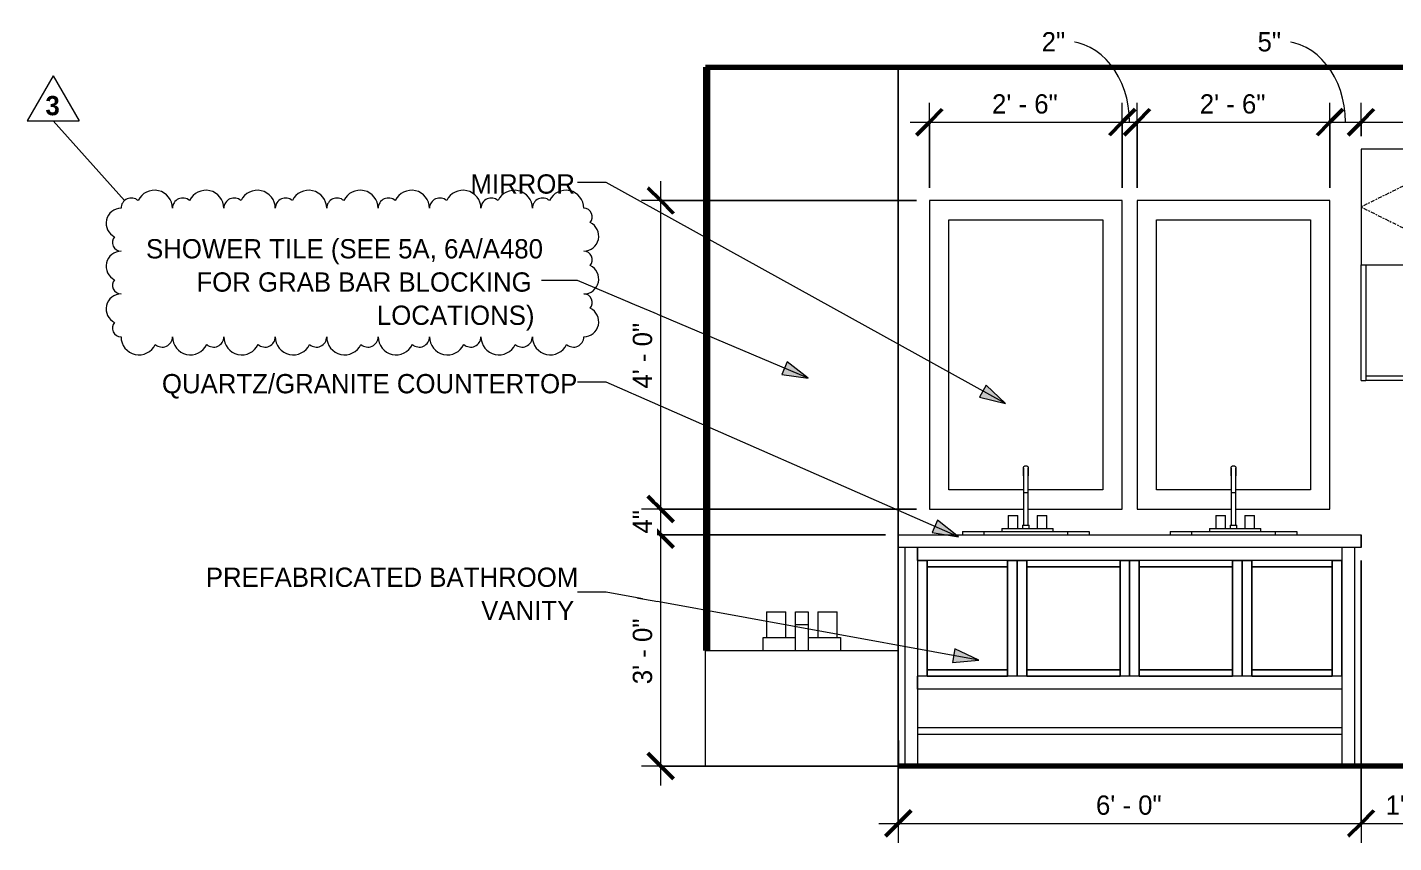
# Model space of a CAD drawing. Header units: inches. Extents: x -3862 to -1699, y -13 to 10420.
# Drawn here: x -2067 to -1854.4, y -11.9 to 115 of the extents above; entities that cross this region are included whole.
import ezdxf

# ---------------------------------------------------------------- set-up
doc = ezdxf.new("R2010")
doc.units = ezdxf.units.IN
doc.header["$MEASUREMENT"] = 0
doc.linetypes.add('Center', pattern=[1.25, 0.25, -0.1875, 0.625, -0.1875])
for name, color, linetype, lineweight in [('0-5', 130, 'Continuous', 5), ('A-ANNO-DIMS', 211, 'Continuous', 9), ('A-ANNO-DIMS-32', 211, 'Continuous', 9), ('A-FLOR-2', 7, 'Continuous', 70), ('A-WALL', 113, 'Continuous', 18), ('A-WALL-3', 113, 'Continuous', 70), ('A-WALL-4', 113, 'Continuous', 9), ('G-ANNO-REVC', 71, 'Continuous', 20), ('G-ANNO-REVC-IDEN', 71, 'Continuous', 20), ('G-ANNO-REVC-IDEN-1', 71, 'Continuous', 9), ('G-ANNO-TEXT', 231, 'Continuous', 9), ('P-SANR-FIXT', 6, 'Continuous', 9), ('Q-CASE', 31, 'Continuous', 9), ('Q-CASE-2', 31, 'Center', 9)]:
    doc.layers.add(name, color=color, linetype=linetype, lineweight=lineweight)
doc.styles.add('Century Gothic', font='ufonts.com_century-gothic.ttf', dxfattribs={"height": 3})
doc.styles.add('Century Gothic_B', font='GOTHICB.TTF', dxfattribs={"height": 3})
doc.dimstyles.new('OD_1__HACK_2', dxfattribs={"dimscale": 12, "dimtxt": 3.132505, "dimasz": 0.333333, "dimexe": 0.25, "dimexo": 0.166667, "dimgap": 0.041667, "dimtad": 1, "dimdec": 0, "dimzin": 3, "dimdsep": 46, "dimlunit": 4, "dimtxsty": 'Century Gothic', "dimblk1": 'OBLIQUE', "dimblk2": 'OBLIQUE', "dimsah": 1, "dimcen": 0.09, "dimdle": 0.25, "dimazin": 0, "dimtfac": 1, "dimtdec": 4, "dimtix": 1, "dimtmove": 0, "dimatfit": 3, "dimfxl": 1, "dimtvp": 1, "dimtfill": 1, "dimfrac": 2, "dimtolj": 1, "dimtzin": 0, "dimarcsym": 2})
doc.dimstyles.new('OD_1__HACK_2_1', dxfattribs={"dimscale": 12, "dimtxt": 3.132505, "dimasz": 0.333333, "dimexe": 0.25, "dimexo": 0.166667, "dimgap": 0.041667, "dimtad": 1, "dimdec": 0, "dimzin": 3, "dimdsep": 46, "dimlunit": 4, "dimtxsty": 'Century Gothic', "dimblk1": 'OBLIQUE', "dimblk2": 'OBLIQUE', "dimsah": 1, "dimcen": 0.09, "dimdle": 0.25, "dimazin": 0, "dimtfac": 1, "dimtdec": 4, "dimtix": 1, "dimtmove": 1, "dimatfit": 3, "dimfxl": 1, "dimtvp": 1, "dimtfill": 1, "dimfrac": 2, "dimtolj": 1, "dimtzin": 0, "dimarcsym": 2})

# ---------------------------------------------------------------- blocks, each defined once
blk = doc.blocks.new('CTR - 1st Phase - Shell_rvt-6-2BD - ADA TYPE B - OPTION A - BATH LAV WALL')
at = {"layer": 'A-FLOR-2'}
for p, q in [((11432.52, 108.75), (11580.3, 108.75)), ((11580.3, 0), (11462.52, 0))]:
    blk.add_line(p, q, dxfattribs=at)
blk = doc.blocks.new('Bath Vanity - Bath Vanity 72_-3150018-2BD - ADA TYPE B - OPTION A - BATH LAV WALL')
at = {"layer": 'Q-CASE'}
for p, q in [((11462.52, 36), (11534.52, 36)), ((11462.52, 36), (11462.52, 34)), ((11534.52, 36), (11534.52, 34)), ((11534.52, 34), (11462.52, 34)), ((11463.52, 34), (11463.52, 0)), ((11465.52, 32), (11465.52, 34)), ((11465.52, 34), (11465.52, 0)), ((11465.52, 32), (11467.02, 32)), ((11465.52, 32), (11465.52, 14)), ((11531.52, 32), (11465.52, 32)), ((11467.02, 32), (11467.02, 31)), ((11479.52, 32), (11467.02, 32)), ((11467.02, 14), (11467.02, 32)), ((11479.52, 31), (11479.52, 32)), ((11479.52, 32), (11481.02, 32)), ((11479.52, 32), (11479.52, 14)), ((11481.02, 14), (11481.02, 32)), ((11481.02, 32), (11482.52, 32)), ((11481.02, 32), (11481.02, 14)), ((11482.52, 32), (11482.52, 31)), ((11497.02, 32), (11482.52, 32)), ((11482.52, 14), (11482.52, 32)), ((11497.02, 31), (11497.02, 32)), ((11497.02, 32), (11498.52, 32)), ((11497.02, 32), (11497.02, 14)), ((11498.52, 14), (11498.52, 32)), ((11498.52, 32), (11500.02, 32)), ((11498.52, 32), (11498.52, 14)), ((11500.02, 32), (11500.02, 31)), ((11514.52, 32), (11500.02, 32)), ((11500.02, 14), (11500.02, 32)), ((11514.52, 31), (11514.52, 32)), ((11514.52, 32), (11516.02, 32)), ((11514.52, 32), (11514.52, 14)), ((11516.02, 14), (11516.02, 32)), ((11516.02, 32), (11517.52, 32)), ((11516.02, 32), (11516.02, 14)), ((11517.52, 32), (11517.52, 31)), ((11530.02, 32), (11517.52, 32)), ((11517.52, 14), (11517.52, 32)), ((11530.02, 31), (11530.02, 32)), ((11530.02, 32), (11531.52, 32)), ((11530.02, 32), (11530.02, 14)), ((11531.52, 34), (11531.52, 32)), ((11531.52, 34), (11531.52, 0)), ((11531.52, 14), (11531.52, 32)), ((11533.52, 34), (11533.52, 0)), ((11467.02, 31), (11479.52, 31)), ((11467.02, 31), (11467.02, 15)), ((11479.52, 31), (11467.02, 31)), ((11479.52, 15), (11479.52, 31)), ((11482.52, 31), (11497.02, 31)), ((11482.52, 31), (11482.52, 15)), ((11497.02, 31), (11482.52, 31)), ((11497.02, 15), (11497.02, 31)), ((11500.02, 31), (11514.52, 31)), ((11500.02, 31), (11500.02, 15)), ((11514.52, 31), (11500.02, 31)), ((11514.52, 15), (11514.52, 31)), ((11517.52, 31), (11517.52, 15)), ((11530.02, 31), (11517.52, 31)), ((11517.52, 31), (11530.02, 31)), ((11530.02, 15), (11530.02, 31)), ((11467.02, 15), (11467.02, 14)), ((11479.52, 15), (11467.02, 15)), ((11467.02, 15), (11479.52, 15)), ((11479.52, 14), (11479.52, 15)), ((11482.52, 15), (11482.52, 14)), ((11497.02, 15), (11482.52, 15)), ((11482.52, 15), (11497.02, 15)), ((11497.02, 14), (11497.02, 15)), ((11500.02, 15), (11500.02, 14)), ((11514.52, 15), (11500.02, 15)), ((11500.02, 15), (11514.52, 15)), ((11514.52, 14), (11514.52, 15)), ((11517.52, 15), (11530.02, 15)), ((11517.52, 15), (11517.52, 14)), ((11530.02, 15), (11517.52, 15)), ((11530.02, 14), (11530.02, 15)), ((11467.02, 14), (11465.52, 14)), ((11465.52, 12), (11465.52, 14)), ((11531.52, 14), (11465.52, 14)), ((11467.02, 14), (11479.52, 14)), ((11481.02, 14), (11479.52, 14)), ((11482.52, 14), (11481.02, 14)), ((11482.52, 14), (11497.02, 14)), ((11498.52, 14), (11497.02, 14)), ((11500.02, 14), (11498.52, 14)), ((11500.02, 14), (11514.52, 14)), ((11516.02, 14), (11514.52, 14)), ((11517.52, 14), (11516.02, 14)), ((11517.52, 14), (11530.02, 14)), ((11531.52, 14), (11530.02, 14)), ((11531.52, 14), (11531.52, 12)), ((11531.52, 12), (11465.52, 12)), ((11465.52, 6), (11531.52, 6)), ((11465.52, 5), (11531.52, 5))]:
    blk.add_line(p, q, dxfattribs=at)
blk = doc.blocks.new('M_Sink Vanity-Square - 500 x 440mm-1372835-2BD - ADA TYPE B - OPTION A - BATH LAV WALL')
at = {"layer": 'P-SANR-FIXT'}
for p, q in [((11514.3, 45.19), (11514.3, 37.5)), ((11515.05, 37.5), (11515.05, 45.19)), ((11514.3, 43.87), (11514.3, 42.5)), ((11515.05, 42.5), (11515.05, 43.87)), ((11514.68, 42.5), (11514.31, 42.5)), ((11515.04, 42.5), (11514.68, 42.5)), ((11511.93, 39), (11511.93, 36.99)), ((11511.93, 39), (11513.43, 39)), ((11513.43, 36.99), (11513.43, 39)), ((11516.43, 39), (11516.43, 36.99)), ((11516.43, 39), (11517.93, 39)), ((11517.93, 36.99), (11517.93, 39)), ((11504.8, 36.5), (11504.8, 36)), ((11504.84, 36.5), (11508.16, 36.5)), ((11504.84, 36.5), (11504.84, 36)), ((11508.16, 36.5), (11521.2, 36.5)), ((11508.16, 36.5), (11508.16, 36)), ((11510.93, 36.99), (11510.93, 36.5)), ((11510.95, 36.99), (11511.68, 36.99)), ((11511.68, 36.99), (11512.68, 36.99)), ((11512.68, 36.99), (11517.18, 36.99)), ((11514.18, 37.5), (11514.18, 36.99)), ((11514.18, 37.5), (11515.18, 37.5)), ((11515.18, 36.99), (11515.18, 37.5)), ((11517.18, 36.99), (11518.18, 36.99)), ((11518.18, 36.99), (11518.91, 36.99)), ((11518.93, 36.5), (11518.93, 36.99)), ((11521.2, 36.5), (11524.52, 36.5)), ((11521.2, 36), (11521.2, 36.5)), ((11524.52, 36.5), (11524.52, 36)), ((11524.56, 36), (11524.56, 36.5))]:
    blk.add_line(p, q, dxfattribs=at)
at = {"layer": 'P-SANR-FIXT', "flags": 128}
for points in [[(11514.3, 46.37), (11514.3, 46.39), (11514.31, 46.4), (11514.31, 46.42), (11514.31, 46.43), (11514.31, 46.45)], [(11514.3, 45.19), (11514.3, 45.23), (11514.3, 45.28), (11514.3, 45.33), (11514.3, 45.38), (11514.3, 45.42), (11514.3, 45.47), (11514.3, 45.52), (11514.3, 45.56), (11514.3, 45.61), (11514.3, 45.65), (11514.3, 45.69), (11514.3, 45.74), (11514.3, 45.78), (11514.3, 45.82), (11514.3, 45.86), (11514.3, 45.9), (11514.3, 45.93), (11514.3, 45.97), (11514.3, 46.01), (11514.3, 46.04), (11514.3, 46.07), (11514.3, 46.1), (11514.3, 46.13), (11514.3, 46.16), (11514.3, 46.19), (11514.3, 46.21), (11514.3, 46.23), (11514.3, 46.26), (11514.3, 46.28), (11514.3, 46.29), (11514.3, 46.31), (11514.3, 46.33), (11514.3, 46.34), (11514.3, 46.35), (11514.3, 46.36), (11514.3, 46.36), (11514.3, 46.37), (11514.3, 46.37), (11514.3, 46.37), (11514.3, 46.37)], [(11514.3, 46.37), (11514.3, 46.37), (11514.3, 46.37), (11514.3, 46.36), (11514.3, 46.34), (11514.3, 46.33), (11514.3, 46.3), (11514.3, 46.28), (11514.3, 46.25), (11514.3, 46.21), (11514.3, 46.18), (11514.3, 46.14), (11514.3, 46.09), (11514.3, 46.04), (11514.3, 45.99), (11514.3, 45.94), (11514.3, 45.88), (11514.3, 45.82), (11514.3, 45.75), (11514.3, 45.69), (11514.3, 45.62), (11514.3, 45.54), (11514.3, 45.47), (11514.3, 45.39), (11514.3, 45.31), (11514.3, 45.23), (11514.3, 45.14), (11514.3, 45.05), (11514.3, 44.96), (11514.3, 44.87), (11514.3, 44.78), (11514.3, 44.69), (11514.3, 44.59), (11514.3, 44.5), (11514.3, 44.4), (11514.3, 44.3), (11514.3, 44.2), (11514.3, 44.1), (11514.3, 44), (11514.3, 43.9), (11514.3, 43.87)], [(11514.31, 46.46), (11514.32, 46.48), (11514.32, 46.49), (11514.33, 46.51), (11514.33, 46.52), (11514.34, 46.53), (11514.35, 46.55), (11514.35, 46.56), (11514.36, 46.57), (11514.37, 46.59), (11514.38, 46.6)], [(11514.39, 46.61), (11514.4, 46.62), (11514.41, 46.63), (11514.42, 46.64), (11514.43, 46.65), (11514.44, 46.66), (11514.45, 46.67), (11514.46, 46.68), (11514.48, 46.69), (11514.49, 46.7), (11514.5, 46.71), (11514.52, 46.71), (11514.53, 46.72), (11514.54, 46.72), (11514.56, 46.73), (11514.57, 46.73), (11514.59, 46.74), (11514.6, 46.74), (11514.62, 46.74), (11514.63, 46.75), (11514.65, 46.75), (11514.66, 46.75), (11514.68, 46.75)], [(11514.68, 46.75), (11514.69, 46.75), (11514.71, 46.75), (11514.72, 46.75), (11514.74, 46.75), (11514.75, 46.74), (11514.77, 46.74), (11514.78, 46.74), (11514.8, 46.73), (11514.81, 46.73), (11514.83, 46.72), (11514.84, 46.71)], [(11514.85, 46.71), (11514.87, 46.7), (11514.88, 46.69), (11514.89, 46.68), (11514.9, 46.68), (11514.91, 46.67), (11514.93, 46.66), (11514.94, 46.65), (11514.95, 46.64), (11514.96, 46.63), (11514.97, 46.61)], [(11514.98, 46.6), (11514.99, 46.59), (11514.99, 46.58), (11515, 46.56), (11515.01, 46.55), (11515.02, 46.54), (11515.02, 46.52), (11515.03, 46.51), (11515.03, 46.5), (11515.04, 46.48), (11515.04, 46.47)], [(11515.05, 46.45), (11515.05, 46.44), (11515.05, 46.42), (11515.05, 46.41), (11515.05, 46.39), (11515.05, 46.38), (11515.05, 46.37)], [(11515.05, 46.37), (11515.05, 46.37), (11515.05, 46.37), (11515.05, 46.37), (11515.05, 46.36), (11515.05, 46.35), (11515.05, 46.34), (11515.05, 46.33), (11515.05, 46.31), (11515.05, 46.3), (11515.05, 46.28), (11515.05, 46.26), (11515.05, 46.24), (11515.05, 46.22), (11515.05, 46.19), (11515.05, 46.17), (11515.05, 46.14), (11515.05, 46.11), (11515.05, 46.08), (11515.05, 46.05), (11515.05, 46.01), (11515.05, 45.98), (11515.05, 45.94), (11515.05, 45.91), (11515.05, 45.87), (11515.05, 45.83), (11515.05, 45.79), (11515.05, 45.75), (11515.05, 45.7), (11515.05, 45.66), (11515.05, 45.62), (11515.05, 45.57), (11515.05, 45.53), (11515.05, 45.48), (11515.05, 45.44), (11515.05, 45.39), (11515.05, 45.34), (11515.05, 45.3), (11515.05, 45.25), (11515.05, 45.2), (11515.05, 45.19)], [(11515.05, 43.87), (11515.05, 43.97), (11515.05, 44.07), (11515.05, 44.17), (11515.05, 44.27), (11515.05, 44.37), (11515.05, 44.47), (11515.05, 44.57), (11515.05, 44.66), (11515.05, 44.76), (11515.05, 44.85), (11515.05, 44.94), (11515.05, 45.03), (11515.05, 45.12), (11515.05, 45.2), (11515.05, 45.29), (11515.05, 45.37), (11515.05, 45.45), (11515.05, 45.52), (11515.05, 45.6), (11515.05, 45.67), (11515.05, 45.74), (11515.05, 45.8), (11515.05, 45.86), (11515.05, 45.92), (11515.05, 45.98), (11515.05, 46.03), (11515.05, 46.08), (11515.05, 46.13), (11515.05, 46.17), (11515.05, 46.21), (11515.05, 46.24), (11515.05, 46.27), (11515.05, 46.3), (11515.05, 46.32), (11515.05, 46.34), (11515.05, 46.35), (11515.05, 46.36), (11515.05, 46.37), (11515.05, 46.37), (11515.05, 46.37)]]:
    blk.add_lwpolyline(points, dxfattribs=at)
blk = doc.blocks.new('300 Series Wall Hung Cabinet_326 - 36_-2909953-2BD - ADA TYPE B - OPTION A - BATH LAV WALL')
at = {"layer": 'Q-CASE'}
for p, q in [((11552.4, 96), (11534.52, 96)), ((11534.52, 96), (11534.52, 78)), ((11552.4, 78), (11552.4, 96)), ((11552.4, 96), (11552.65, 96)), ((11570.52, 96), (11552.65, 96)), ((11552.65, 96), (11552.65, 78)), ((11570.52, 78), (11570.52, 96)), ((11552.65, 95.25), (11552.4, 95.25)), ((11550.03, 83.75), (11550.52, 83.75)), ((11550.03, 80), (11550.03, 83.75)), ((11550.52, 83.75), (11550.52, 80)), ((11554.53, 83.75), (11555.02, 83.75)), ((11554.53, 80), (11554.53, 83.75)), ((11555.02, 83.75), (11555.02, 80)), ((11550.03, 80), (11550.52, 80)), ((11552.4, 78.75), (11552.65, 78.75)), ((11554.53, 80), (11555.02, 80)), ((11534.52, 78), (11552.4, 78)), ((11534.52, 60), (11534.52, 78)), ((11535.27, 78), (11535.27, 60)), ((11552.65, 78), (11552.4, 78)), ((11552.65, 78), (11570.52, 78)), ((11569.77, 60), (11569.77, 78)), ((11570.52, 78), (11570.52, 60)), ((11534.52, 60), (11535.27, 60)), ((11535.27, 60.75), (11569.77, 60.75)), ((11535.27, 60.75), (11535.27, 60)), ((11569.77, 60), (11535.27, 60)), ((11569.77, 60), (11569.77, 60.75)), ((11569.77, 60), (11570.52, 60))]:
    blk.add_line(p, q, dxfattribs=at)
at = {"layer": 'Q-CASE-2'}
for p, q in [((11552.65, 96), (11534.52, 87)), ((11552.65, 96), (11570.52, 87.08)), ((11534.52, 87), (11552.65, 78)), ((11570.52, 87.08), (11552.65, 78))]:
    blk.add_line(p, q, dxfattribs=at)
blk = doc.blocks.new('BATHROOM MIRROR - BATHROOM MIRROR 30_-2860221-2BD - ADA TYPE B - OPTION A - BATH LAV WALL')
at = {"layer": 'Q-CASE'}
for p, q in [((11529.68, 88), (11499.68, 88)), ((11499.68, 88), (11499.68, 40)), ((11529.68, 40), (11529.68, 88)), ((11502.68, 43), (11502.68, 85)), ((11502.68, 85), (11526.68, 85)), ((11526.68, 85), (11526.68, 43)), ((11514.31, 43), (11502.68, 43)), ((11526.68, 43), (11515.05, 43)), ((11499.68, 40), (11514.31, 40)), ((11515.05, 40), (11529.68, 40))]:
    blk.add_line(p, q, dxfattribs=at)
blk = doc.blocks.new('BATHROOM MIRROR - BATHROOM MIRROR 30_-V7-2BD - ADA TYPE B - OPTION A - BATH LAV WALL')
at = {"layer": 'Q-CASE'}
for p, q in [((11497.36, 88), (11467.36, 88)), ((11467.36, 88), (11467.36, 40)), ((11497.36, 40), (11497.36, 88)), ((11470.36, 43), (11470.36, 85)), ((11470.36, 85), (11494.36, 85)), ((11494.36, 85), (11494.36, 43)), ((11482, 43), (11470.36, 43)), ((11494.36, 43), (11482.73, 43)), ((11467.36, 40), (11481.99, 40)), ((11482.74, 40), (11497.36, 40))]:
    blk.add_line(p, q, dxfattribs=at)
blk = doc.blocks.new('Bath Tub - Maestro - 60_x30_-1372872-2BD - ADA TYPE B - OPTION A - BATH LAV WALL')
at = {"layer": 'P-SANR-FIXT'}
for p, q in [((11442.02, 24), (11442.02, 20)), ((11442.02, 24), (11443.52, 24)), ((11443.52, 24), (11445.02, 24)), ((11445.02, 20), (11445.02, 24)), ((11446.52, 22), (11446.52, 24)), ((11446.52, 24), (11448.52, 24)), ((11448.52, 24), (11448.52, 22)), ((11450.02, 24), (11450.02, 20)), ((11450.02, 24), (11451.52, 24)), ((11451.52, 24), (11453.02, 24)), ((11453.02, 20), (11453.02, 24)), ((11446.52, 18), (11446.52, 22)), ((11448.52, 22), (11446.52, 22)), ((11448.52, 22), (11448.52, 18)), ((11441.52, 20), (11446.52, 20)), ((11441.52, 18), (11441.52, 20)), ((11448.52, 20), (11453.52, 20)), ((11453.52, 20), (11453.52, 18)), ((11432.52, 18), (11462.52, 18)), ((11432.52, 0), (11432.52, 18)), ((11462.52, 18), (11462.52, 0)), ((11462.52, 0), (11432.52, 0))]:
    blk.add_line(p, q, dxfattribs=at)
blk = doc.blocks.new('Basic Wall _ INT - W4FØF - INT - _5_8 GYP - 2X4 WOOD_BATT__ - ___-3235664-2BD - ADA TYPE B - OPTION A - BATH LAV WALL')
at = {"layer": 'A-WALL'}
for p, q in [((11462.56, 4), (11462.52, 4)), ((11462.56, 4), (11462.56, 3.92)), ((11462.56, 3.92), (11462.56, 0.61)), ((11462.52, 0.11), (11462.56, 0.11)), ((11462.56, 0.61), (11462.56, 0.11)), ((11462.56, 0.11), (11462.56, 0))]:
    blk.add_line(p, q, dxfattribs=at)
blk = doc.blocks.new('DIMBLOCK109-2BD - ADA TYPE B - OPTION A - BATH LAV WALL')
at = {"layer": 'A-ANNO-DIMS-32'}
for p, q in [((-1931.49, 32), (-1931.49, -11.91)), ((-1931.49, -8.91), (-1931.49, 32)), ((-1859.49, 32), (-1859.49, -11.91)), ((-1859.49, -8.91), (-1859.49, 32)), ((-1934.49, -8.91), (-1859.49, -8.91))]:
    blk.add_line(p, q, dxfattribs=at)
at = {"layer": 'A-ANNO-DIMS-32', "lineweight": 50}
for p, q in [((-1931.49, -8.91), (-1929.49, -6.91)), ((-1859.49, -8.91), (-1857.49, -6.91)), ((-1931.49, -8.91), (-1933.49, -10.91)), ((-1859.49, -8.91), (-1861.49, -10.91))]:
    blk.add_line(p, q, dxfattribs=at)
at = {"layer": 'A-ANNO-DIMS-32', "color": 0, "insert": (-1900.73, -4.56), "char_height": 3, "width": 12.5897, "attachment_point": 1, "line_spacing_factor": 0.984502, "style": 'Century Gothic', "bg_fill": 3, "box_fill_scale": 1.25, "bg_fill_color": 256, "bg_fill_true_color": 13158600, "bg_fill_transparency": 0}
blk.add_mtext('6\' - 0"', dxfattribs=at)
blk = doc.blocks.new('_Oblique')
at = {"color": 0, "linetype": 'ByBlock', "lineweight": -2}
blk.add_line((-0.5, -0.5), (0.5, 0.5), dxfattribs=at)
blk = doc.blocks.new('DIMBLOCK110-2BD - ADA TYPE B - OPTION A - BATH LAV WALL')
at = {"layer": 'A-ANNO-DIMS-32'}
for p, q in [((-1859.49, 32), (-1859.49, -11.91)), ((-1859.49, -8.91), (-1859.49, 32)), ((-1841.36, -2), (-1841.36, -11.91)), ((-1841.36, -8.91), (-1841.36, -2)), ((-1859.49, -8.91), (-1841.36, -8.91))]:
    blk.add_line(p, q, dxfattribs=at)
at = {"layer": 'A-ANNO-DIMS-32', "lineweight": 50}
for p, q in [((-1859.49, -8.91), (-1857.49, -6.91)), ((-1841.36, -8.91), (-1839.36, -6.91)), ((-1859.49, -8.91), (-1861.49, -10.91)), ((-1841.36, -8.91), (-1843.36, -10.91))]:
    blk.add_line(p, q, dxfattribs=at)
at = {"layer": 'A-ANNO-DIMS-32', "color": 0, "insert": (-1855.67, -4.56), "char_height": 3, "width": 12.5897, "attachment_point": 1, "line_spacing_factor": 0.984502, "style": 'Century Gothic', "bg_fill": 3, "box_fill_scale": 1.25, "bg_fill_color": 256, "bg_fill_true_color": 13158600, "bg_fill_transparency": 0}
blk.add_mtext('1\' - 6"', dxfattribs=at)
blk = doc.blocks.new('DIMBLOCK114-2BD - ADA TYPE B - OPTION A - BATH LAV WALL')
at = {"layer": 'A-ANNO-DIMS-32', "lineweight": 50}
for p, q in [((-1968.45, 36), (-1970.45, 38)), ((-1968.45, 36), (-1966.45, 34)), ((-1968.45, 0), (-1970.45, 2)), ((-1968.45, 0), (-1966.45, -2))]:
    blk.add_line(p, q, dxfattribs=at)
at = {"layer": 'A-ANNO-DIMS-32'}
for p, q in [((-1933.49, 36), (-1971.45, 36)), ((-1968.45, -3), (-1968.45, 36)), ((-1968.45, 36), (-1933.49, 36)), ((-1916.89, 0), (-1971.45, 0)), ((-1968.45, 0), (-1916.89, 0))]:
    blk.add_line(p, q, dxfattribs=at)
at = {"layer": 'A-ANNO-DIMS-32', "color": 0, "insert": (-1972.8, 12.75), "char_height": 3, "width": 12.5897, "attachment_point": 1, "rotation": 90, "line_spacing_factor": 0.984502, "style": 'Century Gothic', "bg_fill": 3, "box_fill_scale": 1.25, "bg_fill_color": 256, "bg_fill_true_color": 13158600, "bg_fill_transparency": 0}
blk.add_mtext('3\' - 0"', dxfattribs=at)
blk = doc.blocks.new('DIMBLOCK115-2BD - ADA TYPE B - OPTION A - BATH LAV WALL')
at = {"layer": 'A-ANNO-DIMS-32', "lineweight": 50}
for p, q in [((-1968.45, 40), (-1970.45, 42)), ((-1968.45, 40), (-1966.45, 38)), ((-1968.45, 36), (-1970.45, 38)), ((-1968.45, 36), (-1966.45, 34))]:
    blk.add_line(p, q, dxfattribs=at)
at = {"layer": 'A-ANNO-DIMS-32'}
for p, q in [((-1928.65, 40), (-1971.45, 40)), ((-1968.45, 36), (-1968.45, 40)), ((-1968.45, 40), (-1928.65, 40)), ((-1933.49, 36), (-1971.45, 36)), ((-1968.45, 36), (-1933.49, 36))]:
    blk.add_line(p, q, dxfattribs=at)
at = {"layer": 'A-ANNO-DIMS-32', "color": 0, "insert": (-1972.8, 36.19), "char_height": 3, "width": 4.3557, "attachment_point": 1, "rotation": 90, "line_spacing_factor": 0.984502, "style": 'Century Gothic', "bg_fill": 3, "box_fill_scale": 1.25, "bg_fill_color": 256, "bg_fill_true_color": 13158600, "bg_fill_transparency": 0}
blk.add_mtext('4"', dxfattribs=at)
blk = doc.blocks.new('DIMBLOCK116-2BD - ADA TYPE B - OPTION A - BATH LAV WALL')
at = {"layer": 'A-ANNO-DIMS-32', "lineweight": 50}
for p, q in [((-1968.45, 88), (-1970.45, 90)), ((-1968.45, 88), (-1966.45, 86)), ((-1968.45, 40), (-1970.45, 42)), ((-1968.45, 40), (-1966.45, 38))]:
    blk.add_line(p, q, dxfattribs=at)
at = {"layer": 'A-ANNO-DIMS-32'}
for p, q in [((-1968.45, 40), (-1968.45, 91)), ((-1928.65, 88), (-1971.45, 88)), ((-1968.45, 88), (-1928.65, 88)), ((-1928.65, 40), (-1971.45, 40)), ((-1968.45, 40), (-1928.65, 40))]:
    blk.add_line(p, q, dxfattribs=at)
at = {"layer": 'A-ANNO-DIMS-32', "color": 0, "insert": (-1972.8, 58.75), "char_height": 3, "width": 12.5897, "attachment_point": 1, "rotation": 90, "line_spacing_factor": 0.984502, "style": 'Century Gothic', "bg_fill": 3, "box_fill_scale": 1.25, "bg_fill_color": 256, "bg_fill_true_color": 13158600, "bg_fill_transparency": 0}
blk.add_mtext('4\' - 0"', dxfattribs=at)
blk = doc.blocks.new('DIMBLOCK117-2BD - ADA TYPE B - OPTION A - BATH LAV WALL')
at = {"layer": 'A-ANNO-DIMS-32'}
for p, q in [((-1926.65, 90), (-1926.65, 103.2)), ((-1896.65, 90), (-1896.65, 103.2)), ((-1929.65, 100.2), (-1896.65, 100.2)), ((-1926.65, 100.2), (-1926.65, 90)), ((-1896.65, 100.2), (-1896.65, 90))]:
    blk.add_line(p, q, dxfattribs=at)
at = {"layer": 'A-ANNO-DIMS-32', "lineweight": 50}
for p, q in [((-1926.65, 100.2), (-1924.65, 102.2)), ((-1896.65, 100.2), (-1894.65, 102.2)), ((-1926.65, 100.2), (-1928.65, 98.2)), ((-1896.65, 100.2), (-1898.65, 98.2))]:
    blk.add_line(p, q, dxfattribs=at)
at = {"layer": 'A-ANNO-DIMS-32', "color": 0, "insert": (-1916.9, 104.54), "char_height": 3, "width": 12.5897, "attachment_point": 1, "line_spacing_factor": 0.984502, "style": 'Century Gothic', "bg_fill": 3, "box_fill_scale": 1.25, "bg_fill_color": 256, "bg_fill_true_color": 13158600, "bg_fill_transparency": 0}
blk.add_mtext('2\' - 6"', dxfattribs=at)
blk = doc.blocks.new('DIMBLOCK118-2BD - ADA TYPE B - OPTION A - BATH LAV WALL')
at = {"layer": 'A-ANNO-DIMS-32'}
for p, q in [((-1896.65, 90), (-1896.65, 103.2)), ((-1894.33, 90), (-1894.33, 103.2)), ((-1896.65, 100.2), (-1894.33, 100.2)), ((-1896.65, 100.2), (-1896.65, 90)), ((-1894.33, 100.2), (-1894.33, 90))]:
    blk.add_line(p, q, dxfattribs=at)
at = {"layer": 'A-ANNO-DIMS-32', "lineweight": 50}
for p, q in [((-1896.65, 100.2), (-1894.65, 102.2)), ((-1894.33, 100.2), (-1892.33, 102.2)), ((-1896.65, 100.2), (-1898.65, 98.2)), ((-1894.33, 100.2), (-1896.33, 98.2))]:
    blk.add_line(p, q, dxfattribs=at)
at = {"layer": 'A-ANNO-DIMS-32'}
blk.add_ellipse((-1905.55, 100.2), major_axis=(0, 12.62), ratio=0.796873, start_param=4.712389, end_param=6.283185, dxfattribs=at)
at = {"layer": 'A-ANNO-DIMS-32', "color": 0, "insert": (-1909.18, 114.21), "char_height": 3, "width": 4.3557, "attachment_point": 1, "line_spacing_factor": 0.984502, "style": 'Century Gothic', "bg_fill": 3, "box_fill_scale": 1.25, "bg_fill_color": 256, "bg_fill_true_color": 13158600, "bg_fill_transparency": 0}
blk.add_mtext('2"', dxfattribs=at)
blk = doc.blocks.new('DIMBLOCK119-2BD - ADA TYPE B - OPTION A - BATH LAV WALL')
at = {"layer": 'A-ANNO-DIMS-32'}
for p, q in [((-1894.33, 90), (-1894.33, 103.2)), ((-1864.33, 90), (-1864.33, 103.2)), ((-1894.33, 100.2), (-1864.33, 100.2)), ((-1894.33, 100.2), (-1894.33, 90)), ((-1864.33, 100.2), (-1864.33, 90))]:
    blk.add_line(p, q, dxfattribs=at)
at = {"layer": 'A-ANNO-DIMS-32', "lineweight": 50}
for p, q in [((-1894.33, 100.2), (-1892.33, 102.2)), ((-1864.33, 100.2), (-1862.33, 102.2)), ((-1894.33, 100.2), (-1896.33, 98.2)), ((-1864.33, 100.2), (-1866.33, 98.2))]:
    blk.add_line(p, q, dxfattribs=at)
at = {"layer": 'A-ANNO-DIMS-32', "color": 0, "insert": (-1884.58, 104.54), "char_height": 3, "width": 12.5897, "attachment_point": 1, "line_spacing_factor": 0.984502, "style": 'Century Gothic', "bg_fill": 3, "box_fill_scale": 1.25, "bg_fill_color": 256, "bg_fill_true_color": 13158600, "bg_fill_transparency": 0}
blk.add_mtext('2\' - 6"', dxfattribs=at)
blk = doc.blocks.new('DIMBLOCK120-2BD - ADA TYPE B - OPTION A - BATH LAV WALL')
at = {"layer": 'A-ANNO-DIMS-32'}
for p, q in [((-1864.33, 90), (-1864.33, 103.2)), ((-1859.49, 98), (-1859.49, 103.2)), ((-1864.33, 100.2), (-1859.49, 100.2)), ((-1864.33, 100.2), (-1864.33, 90)), ((-1859.49, 100.2), (-1859.49, 98))]:
    blk.add_line(p, q, dxfattribs=at)
at = {"layer": 'A-ANNO-DIMS-32', "lineweight": 50}
for p, q in [((-1864.33, 100.2), (-1862.33, 102.2)), ((-1859.49, 100.2), (-1857.49, 102.2)), ((-1864.33, 100.2), (-1866.33, 98.2)), ((-1859.49, 100.2), (-1861.49, 98.2))]:
    blk.add_line(p, q, dxfattribs=at)
at = {"layer": 'A-ANNO-DIMS-32'}
blk.add_ellipse((-1871.96, 100.2), major_axis=(0, 12.62), ratio=0.796528, start_param=4.712389, end_param=6.283185, dxfattribs=at)
at = {"layer": 'A-ANNO-DIMS-32', "color": 0, "insert": (-1875.59, 114.21), "char_height": 3, "width": 4.3557, "attachment_point": 1, "line_spacing_factor": 0.984502, "style": 'Century Gothic', "bg_fill": 3, "box_fill_scale": 1.25, "bg_fill_color": 256, "bg_fill_true_color": 13158600, "bg_fill_transparency": 0}
blk.add_mtext('5"', dxfattribs=at)
blk = doc.blocks.new('DIMBLOCK121-2BD - ADA TYPE B - OPTION A - BATH LAV WALL')
at = {"layer": 'A-ANNO-DIMS-32'}
for p, q in [((-1859.49, 98), (-1859.49, 103.2)), ((-1823.49, 98), (-1823.49, 103.2)), ((-1859.49, 100.2), (-1820.49, 100.2)), ((-1859.49, 100.2), (-1859.49, 98)), ((-1823.49, 100.2), (-1823.49, 98))]:
    blk.add_line(p, q, dxfattribs=at)
at = {"layer": 'A-ANNO-DIMS-32', "lineweight": 50}
for p, q in [((-1859.49, 100.2), (-1857.49, 102.2)), ((-1823.49, 100.2), (-1821.49, 102.2)), ((-1859.49, 100.2), (-1861.49, 98.2)), ((-1823.49, 100.2), (-1825.49, 98.2))]:
    blk.add_line(p, q, dxfattribs=at)
at = {"layer": 'A-ANNO-DIMS-32', "color": 0, "insert": (-1846.73, 104.54), "char_height": 3, "width": 12.5897, "attachment_point": 1, "line_spacing_factor": 0.984502, "style": 'Century Gothic', "bg_fill": 3, "box_fill_scale": 1.25, "bg_fill_color": 256, "bg_fill_true_color": 13158600, "bg_fill_transparency": 0}
blk.add_mtext('3\' - 0"', dxfattribs=at)
blk = doc.blocks.new('Family - ___-3236466-2BD - ADA TYPE B - OPTION A - BATH LAV WALL')
at = {"layer": 'G-ANNO-REVC'}
for centre, radius, start, end in [((11346.79, 86.8), 2.8, 0, 154.7912), ((11354.79, 86.8), 2.8, 0, 154.7912), ((11362.79, 86.8), 2.8, 0, 154.7912), ((11370.79, 86.8), 2.8, 0, 154.7912), ((11378.79, 86.8), 2.8, 0, 154.7912), ((11386.79, 86.8), 2.8, 0, 154.7912), ((11394.79, 86.8), 2.8, 0, 154.7912), ((11402.79, 86.8), 2.8, 0, 154.7912), ((11410.79, 86.8), 2.8, 0, 154.7912), ((11343.19, 86.8), 1.6, 48.1897, 180), ((11351.19, 86.8), 1.6, 48.1897, 180), ((11359.19, 86.8), 1.6, 48.1897, 180), ((11367.19, 86.8), 1.6, 48.1897, 180), ((11375.19, 86.8), 1.6, 48.1897, 180), ((11383.19, 86.8), 1.6, 48.1897, 180), ((11391.19, 86.8), 1.6, 48.1897, 180), ((11399.19, 86.8), 1.6, 48.1897, 180), ((11407.19, 86.8), 1.6, 48.1897, 180), ((11341.59, 84.47), 2.33, 90, 244.7912), ((11413.59, 85.47), 1.33, 318.1897, 90), ((11413.59, 82.47), 2.33, 270, 64.7912), ((11341.59, 81.47), 1.33, 138.1897, 270), ((11341.59, 77.8), 2.33, 90, 244.7912), ((11413.59, 78.8), 1.33, 318.1897, 90), ((11413.59, 75.8), 2.33, 270, 64.7912), ((11341.59, 74.8), 1.33, 138.1897, 270), ((11341.59, 71.14), 2.33, 90, 244.7912), ((11413.59, 72.14), 1.33, 318.1897, 90), ((11413.59, 69.14), 2.33, 270, 64.7912), ((11341.59, 68.14), 1.33, 138.1897, 270), ((11344.39, 66.8), 2.8, 180, 334.7912), ((11347.99, 66.8), 1.6, 228.1897, 0), ((11352.39, 66.8), 2.8, 180, 334.7912), ((11355.99, 66.8), 1.6, 228.1897, 0), ((11360.39, 66.8), 2.8, 180, 334.7912), ((11363.99, 66.8), 1.6, 228.1897, 0), ((11368.39, 66.8), 2.8, 180, 334.7912), ((11371.99, 66.8), 1.6, 228.1897, 0), ((11376.39, 66.8), 2.8, 180, 334.7912), ((11379.99, 66.8), 1.6, 228.1897, 0), ((11384.39, 66.8), 2.8, 180, 334.7912), ((11387.99, 66.8), 1.6, 228.1897, 0), ((11392.39, 66.8), 2.8, 180, 334.7912), ((11395.99, 66.8), 1.6, 228.1897, 0), ((11400.39, 66.8), 2.8, 180, 334.7912), ((11403.99, 66.8), 1.6, 228.1897, 0), ((11408.39, 66.8), 2.8, 180, 334.7912), ((11411.99, 66.8), 1.6, 228.1897, 0)]:
    blk.add_arc(centre, radius, start, end, dxfattribs=at)
blk = doc.blocks.new('Revision Tag - Revision Tag-3214722-2BD - ADA TYPE B - OPTION A - BATH LAV WALL')
at = {"layer": 'G-ANNO-REVC-IDEN'}
for p, q in [((11691.45, 63.56), (11687.41, 56.56)), ((11691.45, 63.56), (11695.49, 56.56)), ((11687.41, 56.56), (11695.49, 56.56))]:
    blk.add_line(p, q, dxfattribs=at)

msp = doc.modelspace()

# ---------------------------------------------------------------- hatches: boundary and pattern name
at = {"layer": 'G-ANNO-TEXT'}
msp.add_hatch(color=256, dxfattribs=at).paths.add_polyline_path([(-1914.82, 56.41), (-1917.8, 59.29), (-1918.84, 57.41)], flags=0)

# ---------------------------------------------------------------- linework, layer by layer
at = {"layer": 'A-WALL'}
for p, q in [((-1961.49, 18), (-1961.49, 108.76)), ((-1931.49, 36), (-1931.49, 108.75)), ((-1931.45, 36), (-1931.45, 108.75)), ((-1931.49, 18), (-1931.49, 34)), ((-1931.45, 4), (-1931.45, 34)), ((-1961.49, 0), (-1961.49, 0))]:
    msp.add_line(p, q, dxfattribs=at)
at = {"layer": 'A-WALL-3'}
for p, q in [((-1961.49, 108.76), (-1961.49, 18)), ((-1961.11, 18), (-1961.11, 108.76))]:
    msp.add_line(p, q, dxfattribs=at)
at = {"layer": 'A-WALL-4'}
for p, q in [((-1931.49, 36), (-1859.49, 36)), ((-1931.49, 34), (-1931.49, 36)), ((-1859.49, 34), (-1859.49, 36)), ((-1859.49, 34), (-1931.49, 34))]:
    msp.add_line(p, q, dxfattribs=at)
at = {"layer": 'G-ANNO-REVC-IDEN'}
msp.add_line((-2051.88, 88), (-2062.96, 100.41), dxfattribs=at)
at = {"layer": 'G-ANNO-TEXT'}
for p, q in [((-1976.96, 90.83), (-1981.39, 90.83)), ((-1981.39, 75.58), (-1987.02, 75.58)), ((-1976.96, 59.76), (-1981.39, 59.76)), ((-1917.8, 59.29), (-1918.84, 57.41)), ((-1918.84, 57.41), (-1914.82, 56.41)), ((-1914.82, 56.41), (-1917.8, 59.29)), ((-1976.96, 27.06), (-1981.39, 27.06))]:
    msp.add_line(p, q, dxfattribs=at)

# ---------------------------------------------------------------- block references
at = {"layer": '0-5'}
msp.add_blockref('CTR - 1st Phase - Shell_rvt-6-2BD - ADA TYPE B - OPTION A - BATH LAV WALL', (-13394.01, 0), dxfattribs=at)
at = {"layer": 'A-WALL'}
msp.add_blockref('Basic Wall _ INT - W4FØF - INT - _5_8 GYP - 2X4 WOOD_BATT__ - ___-3235664-2BD - ADA TYPE B - OPTION A - BATH LAV WALL', (-13394.01, 0), dxfattribs=at)
at = {"layer": 'G-ANNO-REVC'}
msp.add_blockref('Family - ___-3236466-2BD - ADA TYPE B - OPTION A - BATH LAV WALL', (-13394.01, 0), dxfattribs=at)
at = {"layer": 'G-ANNO-REVC-IDEN'}
msp.add_blockref('Revision Tag - Revision Tag-3214722-2BD - ADA TYPE B - OPTION A - BATH LAV WALL', (-13754.41, 43.86), dxfattribs=at)
at = {"layer": 'P-SANR-FIXT'}
for name, p in [('M_Sink Vanity-Square - 500 x 440mm-1372835-2BD - ADA TYPE B - OPTION A - BATH LAV WALL', (-13426.32, 0)), ('M_Sink Vanity-Square - 500 x 440mm-1372835-2BD - ADA TYPE B - OPTION A - BATH LAV WALL', (-13394.01, 0)), ('Bath Tub - Maestro - 60_x30_-1372872-2BD - ADA TYPE B - OPTION A - BATH LAV WALL', (-13394.01, 0))]:
    msp.add_blockref(name, p, dxfattribs=at)
at = {"layer": 'Q-CASE'}
for name in ['300 Series Wall Hung Cabinet_326 - 36_-2909953-2BD - ADA TYPE B - OPTION A - BATH LAV WALL', 'BATHROOM MIRROR - BATHROOM MIRROR 30_-V7-2BD - ADA TYPE B - OPTION A - BATH LAV WALL', 'BATHROOM MIRROR - BATHROOM MIRROR 30_-2860221-2BD - ADA TYPE B - OPTION A - BATH LAV WALL', 'Bath Vanity - Bath Vanity 72_-3150018-2BD - ADA TYPE B - OPTION A - BATH LAV WALL']:
    msp.add_blockref(name, (-13394.01, 0), dxfattribs=at)

# ---------------------------------------------------------------- texts
at = {"layer": 'G-ANNO-REVC-IDEN-1', "insert": (-2064.18, 104.28), "char_height": 3, "width": 2.929, "attachment_point": 1, "style": 'Century Gothic_B'}
msp.add_mtext('\\fCentury Gothic|b1|i0|c0|p34|;3', dxfattribs=at)
at = {"layer": 'G-ANNO-TEXT', "char_height": 3, "attachment_point": 1, "style": 'Century Gothic'}
for s, insert, width in [('MIRROR', (-1998.06, 92.08), 20.2), ('SHOWER TILE (SEE 5A, 6A/A480', (-2048.53, 82), 74.538), ('FOR GRAB BAR BLOCKING', (-2040.69, 76.83), 65.044), ('LOCATIONS)', (-2012.61, 71.66), 31.007), ('QUARTZ/GRANITE COUNTERTOP', (-2046.06, 61.01), 78.376), ('PREFABRICATED BATHROOM', (-2039.23, 30.89), 70.094), ('VANITY', (-1996.39, 25.72), 18.18)]:
    msp.add_mtext(s, dxfattribs=dict(at, insert=insert, width=width))

# ---------------------------------------------------------------- next in the draw order: dimensions: what is measured, and where the dimension line sits
at = {"layer": 'A-ANNO-DIMS'}
dim = msp.add_linear_dim(base=(-1859.49, -8.91), p1=(-1931.49, 34), p2=(-1859.49, 34), dimstyle='OD_1__HACK_2', override={"dimpost": '<>', "dimfxl": 72}, dxfattribs=at)
dim.commit()
dim.dimension.update_dxf_attribs({"geometry": 'DIMBLOCK109-2BD - ADA TYPE B - OPTION A - BATH LAV WALL', "text_midpoint": (-1895.49, -6.83)})

# ---------------------------------------------------------------- next in the draw order: dimensions: what is measured, and where the dimension line sits
dim = msp.add_linear_dim(base=(-1968.45, 36), p1=(-1914.89, 0), p2=(-1931.49, 36), angle=90, dimstyle='OD_1__HACK_2', override={"dimpost": '<>', "dimfxl": 39.639847}, dxfattribs=at)
dim.commit()
dim.dimension.update_dxf_attribs({"geometry": 'DIMBLOCK114-2BD - ADA TYPE B - OPTION A - BATH LAV WALL', "text_midpoint": (-1970.53, 18)})
dim = msp.add_linear_dim(base=(-1841.36, -8.91), p1=(-1859.49, 34), p2=(-1841.36, 0), dimstyle='OD_1__HACK_2', override={"dimpost": '<>', "dimfxl": 38.529412}, dxfattribs=at)
dim.commit()
dim.dimension.update_dxf_attribs({"geometry": 'DIMBLOCK110-2BD - ADA TYPE B - OPTION A - BATH LAV WALL', "text_midpoint": (-1850.43, -6.83)})

# ---------------------------------------------------------------- next in the draw order: hatches: boundary and pattern name
at = {"layer": 'G-ANNO-TEXT'}
msp.add_hatch(color=256, dxfattribs=at).paths.add_polyline_path([(-1918.95, 16.48), (-1922.7, 18.25), (-1923.08, 16.14)], flags=0)

# ---------------------------------------------------------------- next in the draw order: linework, layer by layer
for p, q in [((-1922.13, 35.7), (-1925.37, 38.29)), ((-1918.95, 16.48), (-1976.96, 27.06)), ((-1922.7, 18.25), (-1923.08, 16.14)), ((-1918.95, 16.48), (-1922.7, 18.25)), ((-1923.08, 16.14), (-1918.95, 16.48))]:
    msp.add_line(p, q, dxfattribs=at)

# ---------------------------------------------------------------- next in the draw order: dimensions: what is measured, and where the dimension line sits
at = {"layer": 'A-ANNO-DIMS'}
dim = msp.add_linear_dim(base=(-1968.45, 40), p1=(-1931.49, 36), p2=(-1926.65, 40), angle=90, dimstyle='OD_1__HACK_2', override={"dimpost": '<>', "dimfxl": 6.275813}, dxfattribs=at)
dim.commit()
dim.dimension.update_dxf_attribs({"geometry": 'DIMBLOCK115-2BD - ADA TYPE B - OPTION A - BATH LAV WALL', "text_midpoint": (-1970.49, 38)})

# ---------------------------------------------------------------- next in the draw order: linework, layer by layer
at = {"layer": 'G-ANNO-TEXT'}
msp.add_line((-1926.23, 36.33), (-1922.13, 35.7), dxfattribs=at)

# ---------------------------------------------------------------- next in the draw order: dimensions: what is measured, and where the dimension line sits
at = {"layer": 'A-ANNO-DIMS'}
dim = msp.add_linear_dim(base=(-1968.45, 88), p1=(-1926.65, 40), p2=(-1926.65, 88), angle=90, dimstyle='OD_1__HACK_2', override={"dimpost": '<>', "dimfxl": 48}, dxfattribs=at)
dim.commit()
dim.dimension.update_dxf_attribs({"geometry": 'DIMBLOCK116-2BD - ADA TYPE B - OPTION A - BATH LAV WALL', "text_midpoint": (-1970.53, 64)})

# ---------------------------------------------------------------- next in the draw order: hatches: boundary and pattern name
at = {"layer": 'G-ANNO-TEXT'}
for points in [[(-1945.53, 60.37), (-1948.79, 62.92), (-1949.63, 60.94)], [(-1922.13, 35.7), (-1925.37, 38.29), (-1926.23, 36.33)]]:
    msp.add_hatch(color=256, dxfattribs=at).paths.add_polyline_path(points, flags=0)

# ---------------------------------------------------------------- next in the draw order: linework, layer by layer
for p, q in [((-1945.53, 60.37), (-1981.39, 75.58)), ((-1948.79, 62.92), (-1949.63, 60.94)), ((-1945.53, 60.37), (-1948.79, 62.92)), ((-1922.13, 35.7), (-1976.96, 59.76)), ((-1949.63, 60.94), (-1945.53, 60.37)), ((-1925.37, 38.29), (-1926.23, 36.33))]:
    msp.add_line(p, q, dxfattribs=at)

# ---------------------------------------------------------------- next in the draw order: dimensions: what is measured, and where the dimension line sits
at = {"layer": 'A-ANNO-DIMS'}
dim = msp.add_linear_dim(base=(-1896.65, 100.2), p1=(-1926.65, 88), p2=(-1896.65, 88), dimstyle='OD_1__HACK_2', override={"dimpost": '<>', "dimfxl": 30}, dxfattribs=at)
dim.commit()
dim.dimension.update_dxf_attribs({"geometry": 'DIMBLOCK117-2BD - ADA TYPE B - OPTION A - BATH LAV WALL', "text_midpoint": (-1911.65, 102.27)})

# ---------------------------------------------------------------- next in the draw order: linework, layer by layer
at = {"layer": 'G-ANNO-TEXT'}
msp.add_line((-1914.82, 56.41), (-1976.96, 90.83), dxfattribs=at)

# ---------------------------------------------------------------- next in the draw order: dimensions: what is measured, and where the dimension line sits
at = {"layer": 'A-ANNO-DIMS'}
dim = msp.add_linear_dim(base=(-1894.33, 100.2), p1=(-1896.65, 88), p2=(-1894.33, 88), dimstyle='OD_1__HACK_2_1', override={"dimpost": '<>', "dimfxl": 2.32159}, dxfattribs=at)
dim.commit()
dim.dimension.update_dxf_attribs({"geometry": 'DIMBLOCK118-2BD - ADA TYPE B - OPTION A - BATH LAV WALL', "text_midpoint": (-1907, 112.21), "dimtype": 160})

# ---------------------------------------------------------------- next in the draw order: dimensions: what is measured, and where the dimension line sits
dim = msp.add_linear_dim(base=(-1864.33, 100.2), p1=(-1894.33, 88), p2=(-1864.33, 88), dimstyle='OD_1__HACK_2', override={"dimpost": '<>', "dimfxl": 30}, dxfattribs=at)
dim.commit()
dim.dimension.update_dxf_attribs({"geometry": 'DIMBLOCK119-2BD - ADA TYPE B - OPTION A - BATH LAV WALL', "text_midpoint": (-1879.33, 102.27)})

# ---------------------------------------------------------------- next in the draw order: dimensions: what is measured, and where the dimension line sits
dim = msp.add_linear_dim(base=(-1859.49, 100.2), p1=(-1864.33, 88), p2=(-1859.49, 96), dimstyle='OD_1__HACK_2_1', override={"dimpost": '<>', "dimfxl": 9.35147}, dxfattribs=at)
dim.commit()
dim.dimension.update_dxf_attribs({"geometry": 'DIMBLOCK120-2BD - ADA TYPE B - OPTION A - BATH LAV WALL', "text_midpoint": (-1873.42, 112.21), "dimtype": 160})

# ---------------------------------------------------------------- next in the draw order: dimensions: what is measured, and where the dimension line sits
dim = msp.add_linear_dim(base=(-1823.49, 100.2), p1=(-1859.49, 96), p2=(-1823.49, 96), dimstyle='OD_1__HACK_2', override={"dimpost": '<>', "dimfxl": 36}, dxfattribs=at)
dim.commit()
dim.dimension.update_dxf_attribs({"geometry": 'DIMBLOCK121-2BD - ADA TYPE B - OPTION A - BATH LAV WALL', "text_midpoint": (-1841.49, 102.27)})

doc.saveas('drawing.dxf')
